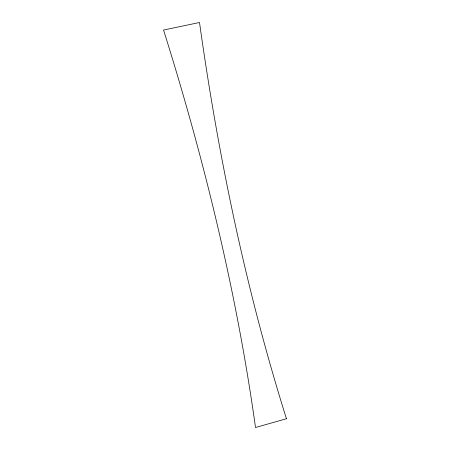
<?xml version="1.0" encoding="UTF-8"?>
<svg xmlns="http://www.w3.org/2000/svg" width="450" height="450" viewBox="0 0 450 450"><rect width="100%" height="100%" fill="white"/><g stroke="black" fill="none" stroke-linecap="round" stroke-linejoin="round"><path stroke-width="0.67" d="M286.447 418.736L255.516 427.5C236.672 292.613 204.379 159.885 163.553 30.037L199.513 22.5C218.295 156.538 245.841 289.541 286.447 418.736"/></g></svg>
